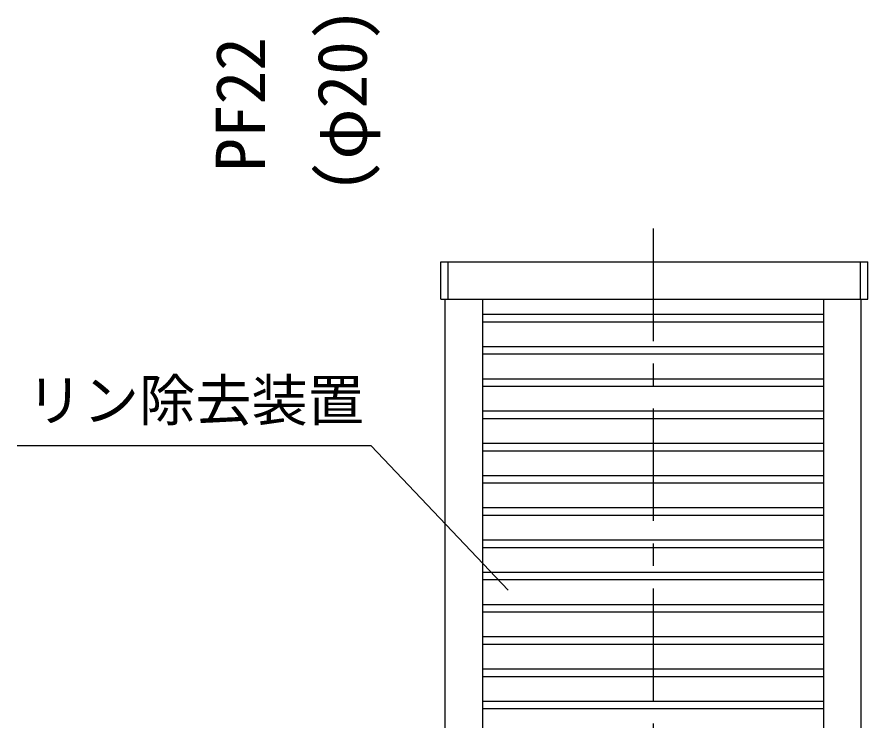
# Model space of a CAD drawing. Units: millimetres, scale not verified. Extents: x -24028 to 8910, y -6308 to 6308.
# Drawn here: x 485 to 1621, y 3664 to 4603 of the extents above; entities that cross this region are included whole.
import ezdxf
from ezdxf.enums import TextEntityAlignment as Align

# ---------------------------------------------------------------- set-up
doc = ezdxf.new("R2010")
doc.units = ezdxf.units.MM
doc.header["$LTSCALE"] = 30
doc.linetypes.add('CHAIN1', pattern=[8, 5, -1, 1, -1])
doc.layers.add('0-3_製作', color=3, linetype='Continuous', lineweight=25)
doc.layers.add('0-6_07', color=3, linetype='Continuous', lineweight=25)
doc.styles.add('ＭＳ ゴシック', font='')
doc.styles.get('ＭＳ ゴシック').set_extended_font_data('MS Gothic')

msp = doc.modelspace()

# ---------------------------------------------------------------- linework, layer by layer
at = {"layer": '0-3_製作', "color": 4}
for p, q in [((957.87, 4031.3), (485.28, 4031.3)), ((1140.45, 3838.77), (957.87, 4031.3))]:
    msp.add_line(p, q, dxfattribs=at)
at = {"layer": '0-6_07', "linetype": 'CHAIN1'}
msp.add_line((1334.07, 4320.94), (1334.07, 3312.42), dxfattribs=at)
at = {"layer": '0-6_07'}
for p, q in [((1050.63, 4226.68), (1050.63, 4276.68)), ((1050.63, 4276.68), (1620.63, 4276.68)), ((1060.63, 4226.68), (1060.63, 4276.68)), ((1610.63, 4226.68), (1610.63, 4276.68)), ((1620.63, 4226.68), (1620.63, 4276.68)), ((1050.63, 4226.68), (1620.63, 4226.68)), ((1056.57, 3414.68), (1056.57, 4226.68)), ((1106.57, 3414.68), (1106.57, 4226.68)), ((1561.57, 3414.68), (1561.57, 4226.68)), ((1611.57, 3414.68), (1611.57, 4226.68)), ((1106.57, 4206.68), (1561.57, 4206.68)), ((1106.57, 4196.68), (1561.57, 4196.68)), ((1106.57, 4163.68), (1561.57, 4163.68)), ((1106.57, 4153.68), (1561.57, 4153.68)), ((1106.57, 4120.68), (1561.57, 4120.68)), ((1106.57, 4110.68), (1561.57, 4110.68)), ((1106.57, 4077.68), (1561.57, 4077.68)), ((1106.57, 4067.68), (1561.57, 4067.68)), ((1106.57, 4034.68), (1561.57, 4034.68)), ((1106.57, 4024.68), (1561.57, 4024.68)), ((1106.57, 3991.68), (1561.57, 3991.68)), ((1106.57, 3981.68), (1561.57, 3981.68)), ((1106.57, 3948.68), (1561.57, 3948.68)), ((1106.57, 3938.68), (1561.57, 3938.68)), ((1106.57, 3905.68), (1561.57, 3905.68)), ((1106.57, 3895.68), (1561.57, 3895.68)), ((1106.57, 3862.68), (1561.57, 3862.68)), ((1106.57, 3852.68), (1561.57, 3852.68)), ((1106.57, 3819.68), (1561.57, 3819.68)), ((1106.57, 3809.68), (1561.57, 3809.68)), ((1106.57, 3776.68), (1561.57, 3776.68)), ((1106.57, 3766.68), (1561.57, 3766.68)), ((1106.57, 3733.68), (1561.57, 3733.68)), ((1106.57, 3723.68), (1561.57, 3723.68)), ((1106.57, 3690.68), (1561.57, 3690.68)), ((1106.57, 3680.68), (1561.57, 3680.68))]:
    msp.add_line(p, q, dxfattribs=at)

# ---------------------------------------------------------------- texts
at = {"layer": '0-6_07', "color": 4, "style": 'ＭＳ ゴシック'}
for s, p in [('(φ20)', (971.68, 4367.93)), ('PF22', (836.14, 4396.68))]:
    msp.add_text(s, height=65.98, rotation=90, dxfattribs=at).set_placement(p, align=Align.BOTTOM_LEFT)
msp.add_text('リン除去装置', height=54.99, dxfattribs=at).set_placement((497.99, 4047.9), align=Align.BOTTOM_LEFT)

doc.saveas('drawing.dxf')
